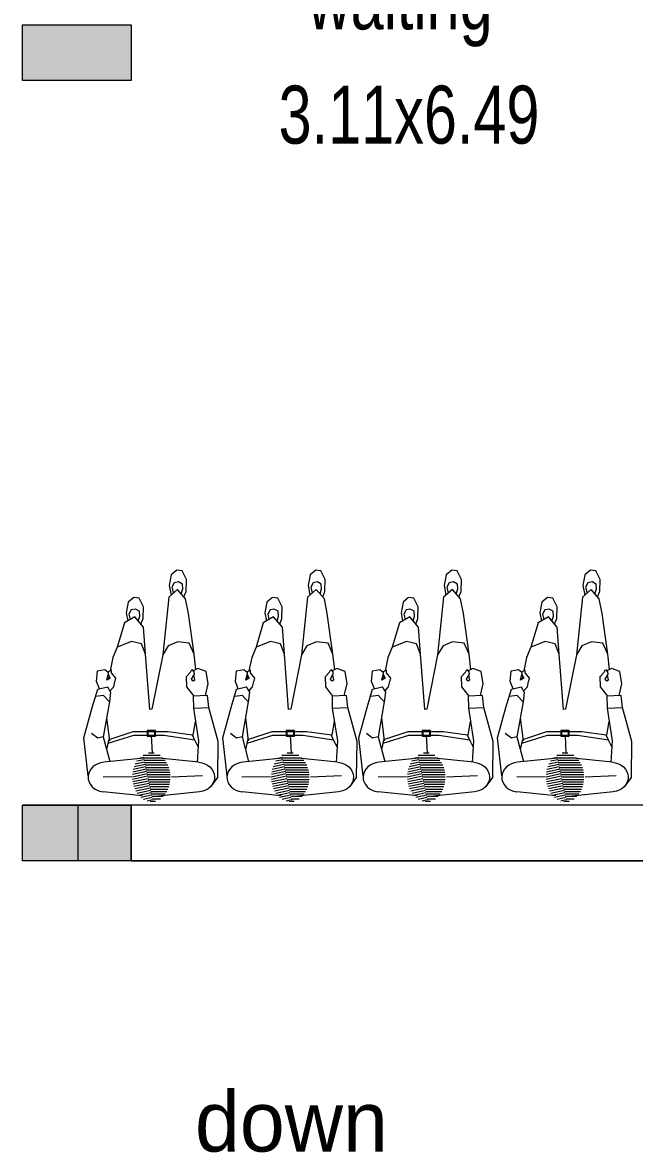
# Model space of a CAD drawing. Header units: metres. Extents: x 191982 to 427160, y -8904 to 80370.
# Drawn here: x 415068 to 417603, y 17819 to 22497 of the extents above; entities that cross this region are included whole.
import ezdxf

# ---------------------------------------------------------------- set-up
doc = ezdxf.new("R2010")
doc.units = ezdxf.units.M
doc.header["$LTSCALE"] = 700
doc.header["$MEASUREMENT"] = 0
for name, color, linetype, lineweight in [('human', 8, 'Continuous', 9), ('MANPLAN', 7, 'Continuous', 9), ('NEW PLANS', 7, 'Continuous', 9)]:
    doc.layers.add(name, color=color, linetype=linetype, lineweight=lineweight)
doc.styles.add('RVR', font='MOD20.TTF')
doc.styles.get("Standard").update_dxf_attribs({"font": 'swisscl.ttf'})

# ---------------------------------------------------------------- blocks, each defined once
blk = doc.blocks.new('Seating Man')
at = {"layer": 'MANPLAN'}
for p, q in [((-143.0719087324796, 536.6690404387298), (-125.167689174199, 572.4520546786516)), ((-125.167689174199, 572.4520546786516), (-103.1317252934641, 575.2045942355687)), ((-103.1317252934641, 575.2045942355687), (-79.71851038571549, 555.9368173371511)), ((-141.6946664640418, 487.8114633034456), (-143.0719087324796, 536.6690404387298)), ((-127.9221824696469, 498.1334866418873), (-126.5449402012127, 518.0893984295362)), ((-126.5449402012127, 518.0893984295362), (-110.0179629113736, 527.0351519895194)), ((-110.0179629113736, 527.0351519895194), (-92.8023688666035, 523.5944775433709)), ((-92.8023688666035, 523.5944775433709), (-83.16162919467024, 505.7029704234118)), ((-79.71851038571549, 555.9368173371511), (-71.4550304993718, 511.896184426474)), ((-132.5287183340588, 465.421728186804), (-141.6946664640418, 487.8114633034456)), ((-139.8393110540164, 457.1422743551265), (-105.8409630272035, 495.6463688415824)), ((-121.7267097763397, 477.6553095896961), (-127.9221824696469, 498.1334866418873)), ((-105.8409630272035, 495.6463688415824), (-69.57606196870256, 463.9371127318191)), ((-83.16162919467024, 505.7029704234118), (-88.87078030253176, 480.8080029688063)), ((-71.4550304993718, 511.896184426474), (-79.25571165650763, 472.4007919931645)), ((-151.1720937296195, 395.988713437102), (-139.8393110540164, 457.1422743551265)), ((-69.57606196870256, 463.9371127318191), (-44.71103427724664, 225.8114838134243)), ((35.42016525638246, 423.9952683514347), (53.32438481465942, 459.7782825913599)), ((36.7974075248203, 375.1376912161541), (35.42016525638246, 423.9952683514347)), ((53.32438481465942, 459.7782825913599), (75.36034869539799, 462.5308221482772)), ((75.36034869539799, 462.5308221482772), (98.773563603143, 443.263045249856)), ((98.773563603143, 443.263045249856), (107.0370434894903, 399.2224123391825)), ((-174.6844381994779, 227.6669309589597), (-151.1720937296195, 395.988713437102)), ((34.68552638484471, 339.3650447702021), (70.95042744334931, 382.3990315077864)), ((45.96335565480329, 352.7479560995089), (36.7974075248203, 375.1376912161541)), ((50.56989151921152, 385.4597145545958), (51.94713378764936, 405.4156263422447)), ((56.7653642125224, 364.9815375024045), (50.56989151921152, 385.4597145545958)), ((51.94713378764936, 405.4156263422447), (68.47411107748849, 414.3613799022241)), ((68.47411107748849, 414.3613799022241), (85.6897051222586, 410.9207054560791)), ((70.95042744334931, 382.3990315077864), (114.0149963554977, 357.4846189506461)), ((85.6897051222586, 410.9207054560791), (95.33044479419188, 393.0291983361168)), ((95.33044479419188, 393.0291983361168), (90.3224430532755, 371.1916189837284)), ((107.0370434894903, 399.2224123391825), (100.3544081656691, 365.3877638916492)), ((25.84595992682081, 228.5946493557931), (34.68552638484471, 339.3650447702021)), ((114.0149963554977, 357.4846189506461), (143.7504141099198, 257.3540387040921)), ((-174.6844381994779, 227.6669309589597), (-154.2600435269814, 273.1253187373913)), ((-154.2600435269814, 273.1253187373913), (-106.9125923065294, 279.6193733948931)), ((-106.9125923065294, 279.6193733948931), (-66.99218573191683, 261.9926513919927)), ((-66.99218573191683, 261.9926513919927), (-44.71103427724664, 225.8114838134243)), ((25.84595992682081, 228.5946493557931), (42.55683227639746, 270.3421480190918)), ((42.55683227639746, 270.3421480190918), (84.33399563318379, 280.5470917917264)), ((84.33399563318379, 280.5470917917264), (143.7504141099198, 257.3540387040921)), ((143.7504141099198, 257.3540387040921), (161.3896604712936, 213.7510980711923)), ((-181.9735752398374, 164.0978257726892), (-174.6844381994779, 227.6669309589597)), ((-44.71103427724664, 225.8114838134243), (0, 0)), ((8.88828889659635, -0.7527102226194984), (25.84595992682081, 228.5946493557931)), ((161.3896604712936, 213.7510980711923), (173.2221485951704, 158.5720289677519)), ((-233.7582912553553, 104.7442356144456), (-225.0830094056109, 156.2171280162547)), ((-225.0830094056109, 156.2171280162547), (-190.9240991652805, 168.678984869086)), ((-190.9240991652805, 168.678984869086), (-168.6936948994152, 157.3007661673036)), ((-177.9111763906584, 122.0824719109041), (-174.1157438658591, 140.5043515343385)), ((-173.5735354657845, 155.1334898652021), (-174.6579522659376, 144.8389093144687)), ((-174.6579522659376, 144.8389093144687), (-162.7294375328929, 124.7915698764918)), ((-165.9826704161933, 164.8862487524457), (-173.5735354657845, 155.1334898652021)), ((-160.560621449742, 153.5080300506633), (-165.9826704161933, 164.8862487524457)), ((-143.7522661503281, 135.0861504272252), (-160.560621449742, 153.5080300506633)), ((149.621340091584, 128.2436054918253), (166.9445332413634, 150.0703835243221)), ((166.9445332413634, 150.0703835243221), (166.9445332413634, 161.3600989769584)), ((166.9445332413634, 161.3600989769584), (180.5018190257287, 155.3389174022195)), ((180.5018190257287, 144.0492019495832), (172.2168105598066, 128.2436054918253)), ((194.8122897866124, 165.1233322852386), (180.5018190257324, 154.0521271293109)), ((180.5018190257287, 155.3389174022195), (180.5018190257287, 144.0492019495832)), ((186.5272813206866, 120.7171285233999), (180.5018190257287, 144.0492019495832)), ((224.9395837442462, 158.3495081895889), (194.8122897866124, 165.1233322852386)), ((229.4586760861784, 115.4485998214331), (224.9395837442462, 158.3495081895889)), ((-221.8242489971453, 56.5649373935521), (-233.7582912553553, 104.7442356144456)), ((-170.8625109825625, 117.2060924672805), (-177.9111763906584, 122.0824719109041)), ((-162.7294375328929, 124.7915698764918), (-170.8625109825625, 117.2060924672805)), ((-145.3788825919764, 93.36601691266331), (-143.7522661503281, 135.0861504272252)), ((151.8808862625483, 116.2012475182746), (149.621340091584, 128.2436054918253)), ((158.3190964471032, 92.63133487333107), (152.9202839825375, 114.5966001234592)), ((172.2168105598066, 128.2436054918253), (186.5272813206866, 120.7171285233999)), ((177.5457107751936, 138.4097322633897), (180.6802359160174, 123.7923350142919)), ((217.3554064456948, 84.60717496692452), (229.4586760861784, 115.4485998214331)), ((-235.9576134583877, 6.869046724292276), (-230.3873255947219, 56.96604719062452)), ((-230.3873255947219, 56.96604719062452), (-170.9709158765581, 54.18287647232864)), ((-174.6575114938641, 54.35556319340321), (-145.3788825919764, 93.36601691266331)), ((-170.9709158765581, 54.18287647232864), (-171.8992898883552, 5.013604754691187)), ((174.326757900526, 75.35532974504895), (158.3190964471032, 92.63133487333107)), ((184.599194696333, 92.21949119642522), (171.601853428252, 70.88188007839199)), ((171.601853428252, 70.88188007839199), (176.2437672801207, 30.06209981192661)), ((176.2437672801207, 30.06209981192661), (200.3816842755368, 56.96604719062452)), ((224.5196012709493, 82.94226582062765), (184.599194696333, 92.21949119642522)), ((200.3816842755368, 56.96604719062452), (233.1948951732156, 53.32272236503196)), ((246.8007527256159, 6.869046724292276), (224.5196012709493, 82.94226582062765)), ((-274.9496372626272, -133.2170057261391), (-235.9576134583877, 6.869046724292276)), ((-171.8992898883552, 5.013604754691187), (-235.9576134583877, 6.869046724292276)), ((-171.8992898883552, 5.013604754691187), (-193.2520673312247, -130.4338401837703)), ((0, 0), (8.88828889659635, -0.7527102226194984)), ((176.2437672801207, 30.06209981192661), (201.3100670459098, -113.734836577707)), ((282.0792542069394, -118.3734492656076), (246.8007527256159, 6.869046724292276)), ((187.7503193354131, -35.94712170935236), (176.2437672801207, -130.4338401837703)), ((-170.9709158765581, -107.2407870961397), (-180.757004609859, -51.17369126481935)), ((-168.1857675654355, -107.240781920209), (-66.99218573191683, -93.32494903244152)), ((-66.99218573191683, -93.32494903244152), (78.76370776951808, -93.32494903244152)), ((78.76370776951808, -93.32494903244152), (179.0289068326674, -126.7229510686411)), ((-272.7449543244294, -280.6540628810035), (-274.9496372626272, -133.2170057261391)), ((-193.2520673312247, -130.4338401837703), (-187.7186566111994, -218.9055210073857)), ((-191.7131360286803, -155.0392501012538), (-177.4695865106005, -127.6506694654745)), ((-177.4695865106005, -127.6506694654745), (-168.1857675654355, -107.240781920209)), ((-177.4695865106005, -127.6506694654745), (-49.35293937054304, -108.168505492973)), ((-49.35293937054304, -108.168505492973), (75.97855945839547, -109.0962290657371)), ((2.323632241543235, -108.5510236475638), (-0.9522921085808776, -180.5702158113781)), ((75.97855945839547, -109.0962290657371), (182.742437914163, -142.494225926006)), ((201.3100670459098, -113.734836577707), (174.6580528378799, -217.0389081360372)), ((179.0289068326674, -126.7229510686411), (182.742437914163, -142.494225926006)), ((201.3100670459098, -113.734836577707), (224.5196012709493, -119.3011728383717)), ((224.5196012709493, -119.3011728383717), (249.5859010367385, -100.7467272627073)), ((264.2228145020163, -276.107012270375), (282.0792542069394, -118.3734492656076)), ((14.41051228304786, -180.5702158113781), (-9.90415619300984, -180.5702158113781)), ((182.742437914163, -142.494225926006), (187.4184490364459, -167.5791985726173)), ((-194.0167017034546, -219.5792436597112), (-16.31789027801278, -200.5702158113781)), ((28.07069094764666, -230.5702158113781), (-65.99072112557042, -230.5702158113781)), ((30.21767018716492, -220.5702158113782), (-60.94530477027364, -220.5702158113782)), ((32.36464942667954, -210.5702158113782), (-54.41704833891709, -210.5702158113782)), ((34.5116286661978, -200.5702158113781), (-45.80541909181557, -200.5702158113781)), ((36.65860790571243, -190.5702158113781), (-33.64098347488108, -190.5702158113781)), ((19.9440710517556, -200.5702158113781), (198.5230577934962, -219.5792436597112)), ((28.52421358915672, -228.8480757013058), (73.63258848033729, -238.4361567706983)), ((30.60333049733527, -219.0665996939679), (68.94760547842816, -227.2169269436818)), ((32.68244740551017, -209.2851236866299), (62.42439864466359, -215.6069705793816)), ((34.76156431368873, -199.503647679292), (52.99862760118049, -203.3800551466411)), ((-209.6686845352015, -275.1931818342054), (-81.30893436228143, -281.3012103600813)), ((17.33579475006626, -280.5702158113781), (-76.37795812121476, -280.5702158113781)), ((19.48277398958453, -270.5702158113781), (-75.95446013969193, -270.5702158113781)), ((21.62975322909915, -260.5702158113781), (-74.75761105736093, -260.5702158113781)), ((23.77673246861741, -250.5702158113781), (-72.75039838979865, -250.5702158113781)), ((25.92371170813204, -240.5702158113781), (-69.86519125128689, -240.5702158113781)), ((18.12862904826761, -277.7554557379954), (80.51419568177879, -291.015917279452)), ((20.20774595644616, -267.9739797306575), (80.88526170259502, -280.8713838483381)), ((22.28686286462471, -258.1925037233195), (80.45979388204069, -270.5575419226516)), ((24.36597977279962, -248.4110277159816), (79.18202113844745, -260.0625369930276)), ((26.44509668097818, -238.6295517086437), (76.95761744655829, -249.3663194438632)), ((202.304981988309, -280.0796077604646), (83.72502263841307, -278.8579999849171)), ((-272.7449543244294, -280.6540628810035), (-243.0643981301218, -320.7994604302548)), ((15.18881551055165, -290.5702158113781), (-76.04065537279894, -290.5702158113781)), ((13.04183627103703, -300.5702158113781), (-74.93257841187733, -300.5702158113781)), ((10.89485703151876, -310.5702158113781), (-73.01969569109131, -310.5702158113781)), ((8.747877792004147, -320.5702158113781), (-70.23832430707262, -320.5702158113781)), ((7.733044507378508, -326.6628357746886), (66.82454836637409, -339.2231226588665)), ((9.812161415557057, -316.8813597673507), (71.25692620696282, -329.9418477040344)), ((11.8912783237356, -307.0998837600091), (74.77816703103234, -320.4669045977607)), ((13.97039523191415, -297.3184077526712), (77.46858406049068, -310.815364442351)), ((16.04951214008906, -287.5369317453333), (79.3740768551688, -300.9969834904223)), ((-197.343918914692, -342.3682073949021), (-27.18037377246219, -360.5702158113781)), ((6.600898552485888, -330.5702158113781), (-66.48311642985571, -330.5702158113781)), ((4.453919312971263, -340.5702158113781), (-61.58244144059427, -340.5702158113781)), ((2.306940073456644, -350.5702158113781), (-55.24414645090654, -350.5702158113781)), ((0.1599608339383849, -360.5702158113781), (-46.91537090011479, -360.5702158113781)), ((-1.987018405576235, -370.5702158113781), (-35.29409826968186, -370.5702158113781)), ((-0.5834231253320468, -365.7887398040402), (35.40163161260352, -373.4375993106405)), ((1.4956937828465, -356.0072637967024), (46.23099459228249, -365.5160455220284)), ((3.574810691025049, -346.2257877893644), (54.61413689793697, -357.0745314778578)), ((5.653927599203597, -336.4443117820265), (61.34957165532251, -348.2827863825914)), ((40.34866375597994, -359.1540145305335), (201.85027500473, -342.3682073949021)), ((-2.662540033506957, -380.5702158113781), (-14.56043501217573, -380.5702158113781)), ((-3.702098487596232, -380.4609538150472), (7.010363652949308, -382.7379579346598)), ((-2.662540033506957, -375.5702158113781), (19.82539383036055, -380.3501737125444))]:
    blk.add_line(p, q, dxfattribs=at)
for points in [[(-15.05869161530063, -88.20067353556078), (19.4472684367538, -88.20067353556078), (19.4472684367538, -111.4989584822724), (-15.05869161530063, -111.4989584822724)], [(-12.57178157237285, -89.75389287707), (16.64948150060081, -89.75389287707), (16.64948150060081, -109.9457391407668), (-12.57178157237285, -109.9457391407668)]]:
    blk.add_lwpolyline(points, close=True, dxfattribs=at)
blk.add_ellipse((-187.4793469119395, -281.1353368973505), major_axis=(72.47735378658409, 0), ratio=0.852791001996379, start_param=1.661117668286361, end_param=4.575859642207174, dxfattribs=at)
at = {"layer": 'MANPLAN', "extrusion": (0, 0, -1)}
blk.add_ellipse((191.9857030019811, -281.1353368973505), major_axis=(-72.47735378658409, 0), ratio=0.852791001996379, start_param=1.661117668286361, end_param=4.575859642207174, dxfattribs=at)

msp = doc.modelspace()

# ---------------------------------------------------------------- hatches: boundary and pattern name
at = {"layer": 'NEW PLANS'}
for points in [[(415517.7718056515, 22256.69229437864), (415517.7718056515, 22486.69229437864), (415067.7718056515, 22486.69229437864), (415067.7718056515, 22256.69229437864)], [(415297.7718057111, 19256.69229437864), (415297.7718057111, 19026.69229437864), (415067.7718056515, 19026.69229437864), (415067.7718056515, 19256.69229437864)], [(415067.7718056515, 19256.69229437864), (415067.7718056515, 19026.69229437864), (415297.7718057111, 19026.69229437864), (415297.7718057111, 19256.69229437864)], [(415067.7718056515, 19256.69229437864), (415067.7718056515, 19026.69229437864), (415297.7718057111, 19026.69229437864), (415297.7718057111, 19256.69229437864)], [(415297.7718057111, 19256.69229437864), (415517.7718056515, 19256.69229437864), (415517.7718056515, 19026.69229437864), (415297.7718057111, 19026.69229437864)], [(415297.7718057111, 19256.69229437864), (415517.7718056515, 19256.69229437864), (415517.7718056515, 19026.69229437864), (415297.7718057111, 19026.69229437864)], [(415297.7718057111, 19256.69229437864), (415517.7718056515, 19256.69229437864), (415517.7718056515, 19026.69229437864), (415297.7718057111, 19026.69229437864)]]:
    msp.add_hatch(color=256, dxfattribs=at).paths.add_polyline_path(points)

# ---------------------------------------------------------------- linework, layer by layer
for p, q in [((415067.7718056515, 19026.69229437864), (415067.7718056515, 19256.69229437864)), ((418177.7718056515, 19256.69229437864), (415067.7718056515, 19256.69229437864)), ((418177.7718056515, 19256.69229437864), (415067.7718056515, 19256.69229437864)), ((418177.7718056515, 19256.69229437864), (415067.7718056515, 19256.69229437864)), ((418177.7718056515, 19256.69229437864), (415067.7718056515, 19256.69229437864)), ((415297.7718057111, 19026.69229437864), (415297.7718057111, 19256.69229437864)), ((415517.7718056515, 19026.69229437864), (415517.7718056515, 19256.69229437864)), ((415517.7718056515, 19026.69229437864), (415517.7718056515, 19256.69229437864)), ((415517.7718056515, 19026.69229437864), (415517.7718056515, 19256.69229437864)), ((421527.7718056515, 19026.69229437864), (415067.7718056515, 19026.69229437864)), ((421527.7718056515, 19026.69229437864), (415067.7718056515, 19026.69229437864)), ((421527.7718056515, 19026.69229437864), (415067.7718056515, 19026.69229437864)), ((421527.7718056515, 19026.69229437864), (415067.7718056515, 19026.69229437864)), ((421527.7718056515, 19026.69229437864), (415067.7718056515, 19026.69229437864)), ((421527.7718056515, 19026.69229437864), (415067.7718056515, 19026.69229437864)), ((415517.7718056515, 19026.69229437864), (421077.7718056515, 19026.69229437864))]:
    msp.add_line(p, q, dxfattribs=at)
for points in [[(415067.7718056515, 22256.69229437864), (415067.7718056515, 22486.69229437864), (415517.7718056515, 22486.69229437864), (415517.7718056515, 22256.69229437864)], [(415067.7718056515, 19026.69229437864), (415067.7718056515, 19256.69229437864), (415517.7718056515, 19256.69229437864), (415517.7718056515, 19026.69229437864)], [(415067.7718056515, 19026.69229437864), (415067.7718056515, 19256.69229437864), (415517.7718056515, 19256.69229437864), (415517.7718056515, 19026.69229437864)], [(415067.7718056515, 19026.69229437864), (415067.7718056515, 19256.69229437864), (415517.7718056515, 19256.69229437864), (415517.7718056515, 19026.69229437864)]]:
    msp.add_lwpolyline(points, close=True, dxfattribs=at)

# ---------------------------------------------------------------- block references
at = {"layer": 'human', "xscale": -1}
for p in [(415603.5634038523, 19654.0064160017), (416179.0809760765, 19654.0064160017), (416742.8533755019, 19654.0064160017), (417317.5971995072, 19654.00641600192)]:
    msp.add_blockref('Seating Man', p, dxfattribs=at)

# ---------------------------------------------------------------- texts
at = {"layer": 'NEW PLANS'}
for s, p in [('waiting', (416249.6708689408, 22468.53387686504)), ('3.11x6.49', (416128.5680952147, 21995.6537291823))]:
    msp.add_text(s, height=240, dxfattribs=at).set_placement(p)
at = {"layer": 'NEW PLANS', "style": 'RVR'}
msp.add_text('down', height=250, dxfattribs=at).set_placement((415782.0957657769, 17822.83002891052))

doc.saveas('drawing.dxf')
